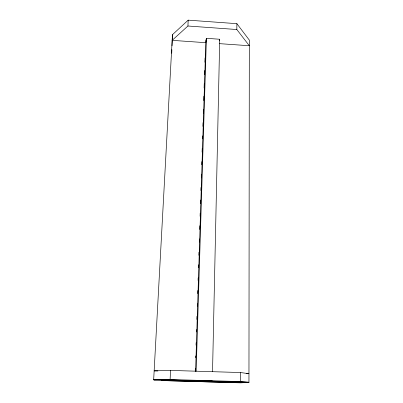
<?xml version="1.0" encoding="UTF-8"?>
<svg xmlns="http://www.w3.org/2000/svg" width="403" height="403" viewBox="0 0 403 403"><rect width="100%" height="100%" fill="white"/><g stroke="black" fill="none" stroke-linecap="round" stroke-linejoin="round"><path stroke-width="0.6" d="M248.953 382.361L249.321 40.088L236.883 23.676L188.186 20.15L172.464 34.663L153.679 379.586L154.122 380.336L240.712 382.85L248.953 382.361L153.679 379.586M240.42 381.576L170.111 379.52L153.684 379.49L248.953 382.266L240.42 381.576L240.475 372.533L170.524 370.417L154.158 370.841L157.921 370.956M219.564 43.655L249.316 45.735L236.828 29.52L236.883 23.676M212.537 371.712L219.711 39.252L206.407 38.315L205.802 42.693L172.157 40.345L187.929 26.009L188.186 20.15M195.248 370.977L195.329 368.463M195.662 357.773L195.722 355.889M196.054 345.2L196.135 342.681M196.468 331.996L196.548 329.478M196.866 319.418L196.961 316.274M197.279 306.215L197.354 303.701M197.672 293.641L197.767 290.498M198.085 280.438L198.165 277.919M198.478 267.859L198.578 264.716M198.87 255.285L198.971 252.142M199.284 242.082L199.384 238.939M199.681 229.509L199.797 225.735M200.095 216.305L200.19 213.157M200.487 203.727L200.603 199.953M200.901 190.523L201.001 187.38M201.293 177.95L201.414 174.177M201.707 164.746L201.807 161.603M202.099 152.168L202.22 148.395M202.518 138.964L202.613 135.821M202.911 126.391L203.026 122.618M203.324 113.188L203.439 109.415M203.716 100.614L203.853 96.211M204.109 88.035L204.25 83.633M204.523 74.832L204.664 70.429M204.915 62.258L205.056 57.856M195.279 380.8L212.336 381.072L211.016 381.329M195.571 371.465L205.893 39.862M196.15 371.218L206.407 38.315M171.728 53.292L171.874 49.564M172.026 45.841L172.464 34.663M170.111 379.52L170.524 370.417M219.423 40.889L219.711 39.252M194.941 380.86L195.284 380.704M246.48 373.626L248.963 373.702L240.475 372.533M187.929 26.009L236.828 29.52M161.799 379.898L161.543 380.503L234.808 382.628L241.125 382.205L161.799 379.898"/></g></svg>
